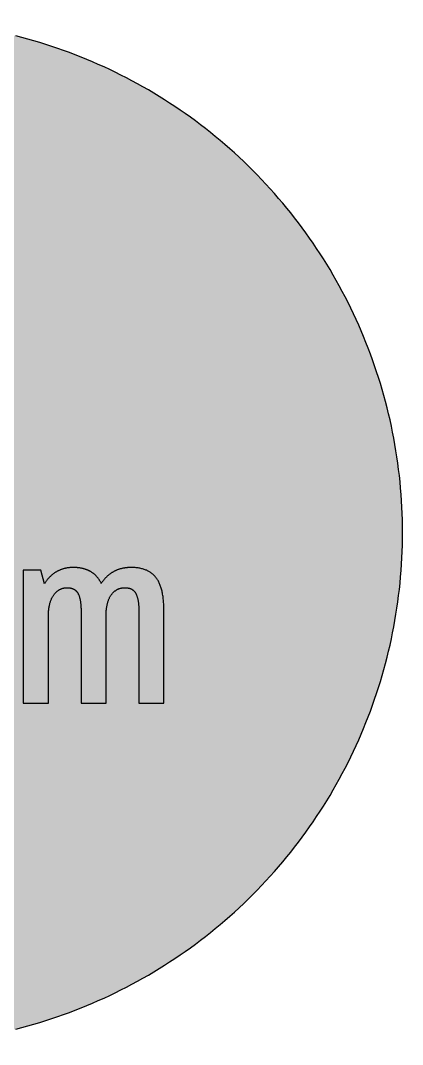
# Model space of a CAD drawing. Header units: millimetres. Extents: x 0 to 212, y 0 to 212.
# Drawn here: x 132.6 to 211.7, y 0.1 to 211.7 of the extents above; entities that cross this region are included whole.
import ezdxf

# ---------------------------------------------------------------- set-up
doc = ezdxf.new("R2010")
doc.units = ezdxf.units.MM

msp = doc.modelspace()

# ---------------------------------------------------------------- hatches: boundary and pattern name
for color, points in [(254, [(211.7189, 105.8869), (211.709, 107.2007), (211.6861, 108.5139), (211.6455, 109.8245), (211.5871, 111.1326), (211.5134, 112.4407), (211.4245, 113.7437), (211.3204, 115.0468), (211.201, 116.3447), (211.0638, 117.6426), (210.9114, 118.9355), (210.7413, 120.2258), (210.5584, 121.5136), (210.3577, 122.7988), (210.1418, 124.079), (209.9107, 125.3566), (209.6643, 126.6292), (209.4027, 127.8992), (209.1258, 129.1641), (208.8337, 130.4239), (208.5264, 131.6812), (208.2038, 132.936), (207.866, 134.1831), (207.5104, 135.4277), (207.1421, 136.6647), (206.7611, 137.8991), (206.3623, 139.1285), (205.9483, 140.3502), (205.5216, 141.5694), (205.0771, 142.781), (204.6199, 143.9901), (204.1474, 145.1915), (203.6623, 146.3853), (203.1619, 147.574), (202.6463, 148.7576), (202.1154, 149.9362), (201.5693, 151.1046), (201.0105, 152.2705), (200.439, 153.4262), (199.8523, 154.5768), (199.2503, 155.7198), (198.6356, 156.8577), (198.0057, 157.9855), (197.3605, 159.1081), (196.7052, 160.2232), (196.0321, 161.3281), (195.3489, 162.4279), (194.6504, 163.5176), (193.9366, 164.6022), (193.2102, 165.6766), (192.471, 166.7434), (191.7167, 167.8), (190.9521, 168.849), (190.1698, 169.8904), (189.3773, 170.9217), (188.5696, 171.9428), (187.7517, 172.9562), (186.9161, 173.9621), (186.0702, 174.9552), (185.2117, 175.9407), (184.338, 176.9161), (183.454, 177.8838), (182.5549, 178.8389), (181.643, 179.7837), (180.721, 180.7185), (179.7837, 181.643), (178.8389, 182.5549), (177.8838, 183.454), (176.9161, 184.338), (175.9407, 185.2117), (174.9552, 186.0702), (173.9621, 186.9161), (172.9562, 187.7492), (171.9428, 188.5696), (170.9217, 189.3773), (169.8904, 190.1698), (168.849, 190.9496), (167.8, 191.7167), (166.7408, 192.471), (165.6766, 193.2102), (164.6022, 193.9366), (163.5176, 194.6504), (162.4279, 195.3489), (161.3281, 196.0321), (160.2232, 196.7052), (159.1081, 197.3631), (157.9855, 198.0057), (156.8577, 198.6356), (155.7198, 199.2503), (154.5768, 199.8523), (153.4262, 200.439), (152.2705, 201.0131), (151.1046, 201.5719), (149.9362, 202.1154), (148.7576, 202.6463), (147.574, 203.1619), (146.3853, 203.6623), (145.1889, 204.15), (143.9875, 204.6199), (142.781, 205.0796), (141.5694, 205.5216), (140.3502, 205.9483), (139.1285, 206.3623), (137.8991, 206.7611), (136.6647, 207.1446), (135.4252, 207.5129), (134.1831, 207.866), (132.9334, 208.2038), (131.6812, 208.5264), (130.4239, 208.8337), (129.1641, 209.1284), (127.8966, 209.4052), (126.6292, 209.6668), (125.3541, 209.9132), (124.0765, 210.1444), (122.7963, 210.3603), (121.5136, 210.5584), (120.2258, 210.7438), (118.9355, 210.9114), (117.6401, 211.0638), (116.3447, 211.201), (115.0468, 211.3229), (113.7437, 211.4271), (112.4382, 211.516), (111.1326, 211.5896), (109.8245, 211.6455), (108.5113, 211.6861), (107.1982, 211.7115), (105.885, 211.7192), (104.5693, 211.7115), (103.2561, 211.6861), (101.9454, 211.6455), (100.6373, 211.5896), (99.3292, 211.516), (98.0262, 211.4271), (96.7232, 211.3229), (95.4253, 211.201), (94.1273, 211.0638), (92.8345, 210.9114), (91.5441, 210.7438), (90.2564, 210.5584), (88.9711, 210.3603), (87.691, 210.1444), (86.4133, 209.9132), (85.1408, 209.6668), (83.8708, 209.4052), (82.6059, 209.1284), (81.346, 208.8337), (80.0887, 208.5264), (78.834, 208.2038), (77.5868, 207.866), (76.3422, 207.5129), (75.1053, 207.1446), (73.8708, 206.7611), (72.6415, 206.3623), (71.4197, 205.9483), (70.2005, 205.5216), (68.9889, 205.0796), (67.7799, 204.6199), (66.5785, 204.15), (65.3847, 203.6623), (64.196, 203.1619), (63.0123, 202.6463), (61.8338, 202.1154), (60.6628, 201.5719), (59.4995, 201.0131), (58.3438, 200.439), (57.1932, 199.8523), (56.0502, 199.2503), (54.9123, 198.6356), (53.7845, 198.0057), (52.6618, 197.3631), (51.5468, 196.7052), (50.4419, 196.0321), (49.342, 195.3489), (48.2524, 194.6504), (47.1678, 193.9366), (46.0934, 193.2102), (45.0266, 192.471), (43.9699, 191.7167), (42.9209, 190.9496), (41.8795, 190.1698), (40.8483, 189.3773), (39.8272, 188.5696), (38.8137, 187.7492), (37.8079, 186.9161), (36.8148, 186.0702), (35.8292, 185.2117), (34.8539, 184.338), (33.8861, 183.454), (32.9311, 182.5549), (31.9862, 181.643), (31.049, 180.7185), (30.1269, 179.7837), (29.2151, 178.8389), (28.3159, 177.8838), (27.432, 176.9161), (26.5582, 175.9407), (25.6997, 174.9552), (24.8539, 173.9621), (24.0208, 172.9562), (23.2004, 171.9428), (22.3926, 170.9217), (21.6002, 169.8904), (20.8204, 168.849), (20.0533, 167.8), (19.2989, 166.7434), (18.5598, 165.6766), (17.8333, 164.6022), (17.1196, 163.5176), (16.4211, 162.4279), (15.7378, 161.3281), (15.0647, 160.2232), (14.4069, 159.1081), (13.7643, 157.9855), (13.1343, 156.8577), (12.5197, 155.7198), (11.9177, 154.5768), (11.3309, 153.4262), (10.7569, 152.2705), (10.1981, 151.1046), (9.6545, 149.9362), (9.1237, 148.7576), (8.6081, 147.574), (8.1077, 146.3853), (7.62, 145.1915), (7.1501, 143.9901), (6.6904, 142.781), (6.2484, 141.5694), (5.8217, 140.3502), (5.4077, 139.1285), (5.0089, 137.8991), (4.6253, 136.6647), (4.257, 135.4277), (3.904, 134.1831), (3.5662, 132.936), (3.2436, 131.6812), (2.9362, 130.4239), (2.6416, 129.1641), (2.3647, 127.8992), (2.1031, 126.6292), (1.8567, 125.3566), (1.6256, 124.079), (1.4097, 122.7988), (1.2116, 121.5136), (1.0262, 120.2258), (0.8585, 118.9355), (0.7061, 117.6426), (0.569, 116.3447), (0.447, 115.0468), (0.3429, 113.7437), (0.254, 112.4407), (0.1803, 111.1326), (0.1245, 109.8245), (0.0838, 108.5139), (0.0584, 107.2007), (0.0508, 105.885), (0.0584, 104.5718), (0.0838, 103.2586), (0.1245, 101.9454), (0.1803, 100.6373), (0.254, 99.3318), (0.3429, 98.0262), (0.447, 96.7232), (0.569, 95.4253), (0.7061, 94.1299), (0.8585, 92.8345), (1.0262, 91.5441), (1.2116, 90.2564), (1.4097, 88.9737), (1.6256, 87.6935), (1.8567, 86.4159), (2.1031, 85.1408), (2.3647, 83.8733), (2.6416, 82.6059), (2.9362, 81.346), (3.2436, 80.0887), (3.5662, 78.8365), (3.904, 77.5868), (4.257, 76.3448), (4.6253, 75.1053), (5.0089, 73.8708), (5.4077, 72.6415), (5.8217, 71.4197), (6.2484, 70.2005), (6.6904, 68.9889), (7.1501, 67.7824), (7.62, 66.581), (8.1077, 65.3847), (8.6081, 64.196), (9.1237, 63.0123), (9.6545, 61.8338), (10.1981, 60.6654), (10.7569, 59.4995), (11.3309, 58.3438), (11.9177, 57.1932), (12.5197, 56.0502), (13.1343, 54.9123), (13.7643, 53.7845), (14.4069, 52.6618), (15.0647, 51.5468), (15.7378, 50.4419), (16.4211, 49.342), (17.1196, 48.2524), (17.8333, 47.1678), (18.5598, 46.0934), (19.2989, 45.0291), (20.0533, 43.9699), (20.8204, 42.9209), (21.6002, 41.8795), (22.3926, 40.8483), (23.2004, 39.8272), (24.0208, 38.8137), (24.8539, 37.8079), (25.6997, 36.8148), (26.5582, 35.8292), (27.432, 34.8539), (28.3159, 33.8861), (29.2151, 32.9311), (30.1269, 31.9862), (31.049, 31.049), (31.9862, 30.1269), (32.9311, 29.2151), (33.8861, 28.3159), (34.8539, 27.432), (35.8292, 26.5582), (36.8148, 25.6997), (37.8079, 24.8539), (38.8137, 24.0182), (39.8272, 23.2004), (40.8483, 22.3926), (41.8795, 21.6002), (42.9209, 20.8178), (43.9699, 20.0533), (45.0266, 19.2989), (46.0934, 18.5598), (47.1678, 17.8333), (48.2524, 17.1196), (49.342, 16.4211), (50.4419, 15.7378), (51.5468, 15.0647), (52.6618, 14.4094), (53.7845, 13.7643), (54.9123, 13.1343), (56.0502, 12.5197), (57.1932, 11.9177), (58.3438, 11.3309), (59.4995, 10.7594), (60.6628, 10.2006), (61.8338, 9.6545), (63.0123, 9.1237), (64.196, 8.6081), (65.3847, 8.1077), (66.5785, 7.6225), (67.7799, 7.1501), (68.9889, 6.6929), (70.2005, 6.2484), (71.4197, 5.8217), (72.6415, 5.4077), (73.8708, 5.0089), (75.1053, 4.6279), (76.3422, 4.2596), (77.5868, 3.904), (78.834, 3.5662), (80.0887, 3.2436), (81.346, 2.9362), (82.6059, 2.6441), (83.8708, 2.3673), (85.1408, 2.1057), (86.4133, 1.8593), (87.691, 1.6281), (88.9711, 1.4122), (90.2564, 1.2116), (91.5441, 1.0287), (92.8345, 0.8585), (94.1273, 0.7061), (95.4253, 0.569), (96.7232, 0.4496), (98.0262, 0.3454), (99.3292, 0.2565), (100.6373, 0.1829), (101.9454, 0.1245), (103.2561, 0.0838), (104.5693, 0.061), (105.885, 0.0533), (107.1982, 0.061), (108.5113, 0.0838), (109.8245, 0.1245), (111.1326, 0.1829), (112.4382, 0.2565), (113.7437, 0.3454), (115.0468, 0.4496), (116.3447, 0.569), (117.6401, 0.7061), (118.9355, 0.8585), (120.2258, 1.0287), (121.5136, 1.2116), (122.7963, 1.4122), (124.0765, 1.6281), (125.3541, 1.8593), (126.6292, 2.1057), (127.8966, 2.3673), (129.1641, 2.6441), (130.4239, 2.9362), (131.6812, 3.2436), (132.9334, 3.5662), (134.1831, 3.904), (135.4252, 4.2596), (136.6647, 4.6279), (137.8991, 5.0089), (139.1285, 5.4077), (140.3502, 5.8217), (141.5694, 6.2484), (142.781, 6.6929), (143.9875, 7.1501), (145.1889, 7.6225), (146.3853, 8.1077), (147.574, 8.6081), (148.7576, 9.1237), (149.9362, 9.6545), (151.1046, 10.2006), (152.2705, 10.7594), (153.4262, 11.3309), (154.5768, 11.9177), (155.7198, 12.5197), (156.8577, 13.1343), (157.9855, 13.7643), (159.1081, 14.4094), (160.2232, 15.0647), (161.3281, 15.7378), (162.4279, 16.4211), (163.5176, 17.1196), (164.6022, 17.8333), (165.6766, 18.5598), (166.7408, 19.2989), (167.8, 20.0533), (168.849, 20.8178), (169.8904, 21.6002), (170.9217, 22.3926), (171.9428, 23.2004), (172.9562, 24.0182), (173.9621, 24.8539), (174.9552, 25.6997), (175.9407, 26.5582), (176.9161, 27.432), (177.8838, 28.3159), (178.8389, 29.2151), (179.7837, 30.1269), (180.721, 31.049), (181.643, 31.9862), (182.5549, 32.9311), (183.454, 33.8861), (184.338, 34.8539), (185.2117, 35.8292), (186.0702, 36.8148), (186.9161, 37.8079), (187.7517, 38.8137), (188.5696, 39.8272), (189.3773, 40.8483), (190.1698, 41.8795), (190.9521, 42.9209), (191.7167, 43.9699), (192.471, 45.0291), (193.2102, 46.0934), (193.9366, 47.1678), (194.6504, 48.2524), (195.3489, 49.342), (196.0321, 50.4419), (196.7052, 51.5468), (197.3605, 52.6618), (198.0057, 53.7845), (198.6356, 54.9123), (199.2503, 56.0502), (199.8523, 57.1932), (200.439, 58.3438), (201.0105, 59.4995), (201.5693, 60.6654), (202.1154, 61.8338), (202.6463, 63.0123), (203.1619, 64.196), (203.6623, 65.3847), (204.1474, 66.581), (204.6199, 67.7824), (205.0771, 68.9889), (205.5216, 70.2005), (205.9483, 71.4197), (206.3623, 72.6415), (206.7611, 73.8708), (207.1421, 75.1053), (207.5104, 76.3448), (207.866, 77.5868), (208.2038, 78.8365), (208.5264, 80.0887), (208.8337, 81.346), (209.1258, 82.6059), (209.4027, 83.8733), (209.6643, 85.1408), (209.9107, 86.4159), (210.1418, 87.6935), (210.3577, 88.9737), (210.5584, 90.2564), (210.7413, 91.5441), (210.9114, 92.8345), (211.0638, 94.1299), (211.201, 95.4253), (211.3204, 96.7232), (211.4245, 98.0262), (211.5134, 99.3318), (211.5871, 100.6373), (211.6455, 101.9454), (211.6861, 103.2586), (211.709, 104.5718), (211.7166, 105.885)]), (59, [(150.3715, 70.6092), (150.3715, 88.7578), (150.3731, 88.9686), (150.3756, 89.1743), (150.3858, 89.375), (150.3959, 89.5706), (150.4086, 89.7636), (150.4264, 89.949), (150.4467, 90.1319), (150.4696, 90.3097), (150.495, 90.4824), (150.5229, 90.6501), (150.5534, 90.8152), (150.5864, 90.9752), (150.622, 91.1301), (150.6601, 91.28), (150.7007, 91.4273), (150.7414, 91.5695), (150.7871, 91.7092), (150.8354, 91.8439), (150.8836, 91.9734), (150.9344, 92.1004), (150.9878, 92.2223), (151.0411, 92.3392), (151.0995, 92.4535), (151.1579, 92.5652), (151.2164, 92.6719), (151.2799, 92.776), (151.3434, 92.8751), (151.4069, 92.9716), (151.4729, 93.0631), (151.5415, 93.1545), (151.6101, 93.2383), (151.6812, 93.3221), (151.7523, 93.4009), (151.8234, 93.4771), (151.8971, 93.5482), (151.9707, 93.6168), (152.0469, 93.6828), (152.1231, 93.7463), (152.1993, 93.8073), (152.2781, 93.8632), (152.3568, 93.919), (152.4356, 93.9698), (152.5143, 94.0181), (152.593, 94.0638), (152.6743, 94.107), (152.7531, 94.1476), (152.8343, 94.1832), (152.9156, 94.2188), (152.9969, 94.2518), (153.0782, 94.2823), (153.1595, 94.3102), (153.2407, 94.3356), (153.3195, 94.3585), (153.4008, 94.3788), (153.482, 94.3966), (153.5608, 94.4143), (153.6395, 94.427), (153.7208, 94.4397), (153.797, 94.4499), (153.8757, 94.4575), (153.9545, 94.4651), (154.0307, 94.4702), (154.1069, 94.4728), (154.1805, 94.4728), (154.272, 94.4728), (154.3609, 94.4702), (154.4498, 94.4651), (154.5361, 94.4601), (154.6225, 94.4524), (154.7063, 94.4448), (154.7876, 94.4347), (154.8689, 94.422), (154.9502, 94.4067), (155.0289, 94.3915), (155.1051, 94.3737), (155.1813, 94.3534), (155.255, 94.3305), (155.3286, 94.3077), (155.3997, 94.2823), (155.4709, 94.2543), (155.5394, 94.2238), (155.6055, 94.1908), (155.6715, 94.1553), (155.735, 94.1172), (155.7985, 94.0791), (155.8595, 94.0359), (155.9204, 93.9927), (155.9789, 93.9444), (156.0347, 93.8962), (156.0906, 93.8428), (156.1465, 93.7895), (156.1998, 93.7311), (156.2506, 93.6701), (156.3014, 93.6066), (156.3497, 93.5431), (156.3954, 93.4745), (156.4411, 93.4009), (156.4869, 93.3272), (156.53, 93.251), (156.5707, 93.1697), (156.6113, 93.0859), (156.6494, 92.9996), (156.6875, 92.9081), (156.7231, 92.8167), (156.7561, 92.7202), (156.7891, 92.6186), (156.8196, 92.517), (156.8501, 92.4103), (156.878, 92.3011), (156.906, 92.1868), (156.9314, 92.0699), (156.9568, 91.9505), (156.9796, 91.8261), (156.9999, 91.6965), (157.0203, 91.567), (157.038, 91.4298), (157.0533, 91.2927), (157.0711, 91.1479), (157.0838, 91.0006), (157.0965, 90.8507), (157.1066, 90.6958), (157.1168, 90.5383), (157.1244, 90.3757), (157.132, 90.2081), (157.1371, 90.0354), (157.1396, 89.8601), (157.1422, 89.6823), (157.1422, 89.4969), (157.1445, 70.6092), (162.33, 70.6092), (162.33, 89.7636), (162.3263, 90.0506), (162.3238, 90.3326), (162.3162, 90.6094), (162.306, 90.8837), (162.2908, 91.1504), (162.2755, 91.4121), (162.2552, 91.6686), (162.2323, 91.9226), (162.2069, 92.169), (162.179, 92.4128), (162.146, 92.649), (162.1104, 92.8827), (162.0723, 93.1088), (162.0317, 93.3323), (161.986, 93.5507), (161.9402, 93.7641), (161.8894, 93.9724), (161.8336, 94.1756), (161.7751, 94.3737), (161.7167, 94.5667), (161.6507, 94.7572), (161.5846, 94.9401), (161.5135, 95.1205), (161.4399, 95.2957), (161.3611, 95.4659), (161.2798, 95.631), (161.196, 95.7936), (161.1071, 95.9485), (161.0157, 96.1009), (160.9217, 96.2482), (160.8226, 96.3905), (160.721, 96.5302), (160.6169, 96.6622), (160.5077, 96.7918), (160.3959, 96.9162), (160.2791, 97.0356), (160.1597, 97.1525), (160.0352, 97.2642), (159.9082, 97.3709), (159.7787, 97.4725), (159.6441, 97.569), (159.5069, 97.663), (159.3647, 97.7519), (159.2199, 97.8383), (159.07, 97.917), (158.9176, 97.9932), (158.7627, 98.0669), (158.6001, 98.1329), (158.4376, 98.1964), (158.2699, 98.2574), (158.0972, 98.3107), (157.922, 98.3615), (157.7416, 98.4098), (157.5587, 98.4504), (157.3708, 98.491), (157.1803, 98.5241), (156.9847, 98.5545), (156.784, 98.5799), (156.5808, 98.6028), (156.3726, 98.6206), (156.1617, 98.6333), (155.9458, 98.6434), (155.7274, 98.6511), (155.5039, 98.6511), (155.387, 98.6511), (155.2702, 98.6485), (155.1559, 98.646), (155.0416, 98.6409), (154.9273, 98.6333), (154.813, 98.6257), (154.6987, 98.6155), (154.5869, 98.6053), (154.4752, 98.5926), (154.3634, 98.5774), (154.2517, 98.5622), (154.1399, 98.5444), (154.0307, 98.5266), (153.9215, 98.5063), (153.8122, 98.4834), (153.703, 98.4606), (153.5963, 98.4352), (153.4897, 98.4072), (153.383, 98.3793), (153.2763, 98.3488), (153.1696, 98.3183), (153.0655, 98.2853), (152.9613, 98.2497), (152.8597, 98.2142), (152.7556, 98.1761), (152.654, 98.138), (152.5524, 98.0948), (152.4533, 98.0542), (152.3517, 98.0084), (152.2527, 97.9627), (152.1562, 97.9145), (152.0571, 97.8662), (151.9606, 97.8154), (151.8641, 97.7621), (151.7675, 97.7062), (151.6736, 97.6503), (151.5796, 97.5944), (151.4856, 97.5335), (151.3942, 97.4725), (151.3027, 97.409), (151.2113, 97.3455), (151.1224, 97.2795), (151.0335, 97.2109), (150.9446, 97.1398), (150.8557, 97.0686), (150.7693, 96.995), (150.6855, 96.9213), (150.5991, 96.8451), (150.5153, 96.7664), (150.4315, 96.6851), (150.3502, 96.6038), (150.2689, 96.52), (150.1877, 96.4336), (150.1089, 96.3473), (150.0302, 96.2558), (149.9514, 96.1669), (149.8752, 96.073), (149.799, 95.979), (149.7254, 95.8825), (149.6492, 95.7834), (149.5781, 95.6818), (149.5044, 95.5802), (149.4333, 95.4761), (149.3647, 95.3719), (149.3114, 95.4735), (149.258, 95.5751), (149.2021, 95.6767), (149.1463, 95.7732), (149.0904, 95.8698), (149.032, 95.9663), (148.971, 96.0577), (148.91, 96.1492), (148.8491, 96.2406), (148.7856, 96.327), (148.7221, 96.4159), (148.656, 96.4997), (148.5875, 96.5835), (148.5214, 96.6648), (148.4528, 96.7435), (148.3817, 96.8223), (148.3106, 96.8985), (148.2369, 96.9721), (148.1633, 97.0458), (148.0896, 97.1169), (148.0134, 97.188), (147.9347, 97.2541), (147.8559, 97.3226), (147.7772, 97.3861), (147.6959, 97.4496), (147.6146, 97.5106), (147.5308, 97.5716), (147.447, 97.63), (147.3606, 97.6859), (147.2743, 97.7392), (147.1854, 97.7925), (147.0965, 97.8459), (147.005, 97.8941), (146.9136, 97.9449), (146.8222, 97.9907), (146.7282, 98.0364), (146.6317, 98.0796), (146.5351, 98.1202), (146.4386, 98.1608), (146.3396, 98.2015), (146.238, 98.237), (146.1364, 98.2726), (146.0348, 98.3056), (145.9306, 98.3386), (145.8265, 98.3691), (145.7198, 98.3996), (145.6131, 98.4275), (145.5039, 98.4529), (145.3921, 98.4758), (145.2829, 98.4987), (145.1686, 98.5215), (145.0569, 98.5393), (144.9426, 98.5571), (144.8257, 98.5749), (144.7089, 98.5901), (144.5895, 98.6028), (144.4701, 98.613), (144.3482, 98.6231), (144.2263, 98.6333), (144.1044, 98.6409), (143.9799, 98.646), (143.8529, 98.6485), (143.7259, 98.6511), (143.5964, 98.6511), (143.4871, 98.6511), (143.3805, 98.6485), (143.2712, 98.646), (143.162, 98.6409), (143.0528, 98.6358), (142.9461, 98.6257), (142.8369, 98.618), (142.7302, 98.6079), (142.6235, 98.5952), (142.5169, 98.5799), (142.4102, 98.5647), (142.3035, 98.5495), (142.1968, 98.5291), (142.0901, 98.5088), (141.986, 98.4885), (141.8819, 98.4656), (141.7777, 98.4402), (141.6736, 98.4148), (141.5694, 98.3869), (141.4653, 98.3564), (141.3637, 98.3259), (141.2621, 98.2929), (141.1605, 98.2599), (141.0589, 98.2218), (140.9573, 98.1837), (140.8582, 98.1456), (140.7592, 98.105), (140.6601, 98.0618), (140.5611, 98.0161), (140.462, 97.9703), (140.3655, 97.9221), (140.269, 97.8713), (140.175, 97.8205), (140.0785, 97.7671), (139.9845, 97.7113), (139.8905, 97.6554), (139.7965, 97.5944), (139.7051, 97.5335), (139.6136, 97.4725), (139.5222, 97.4065), (139.4333, 97.3404), (139.3444, 97.2718), (139.2555, 97.2033), (139.1691, 97.1296), (139.0828, 97.0559), (138.9964, 96.9797), (138.9101, 96.901), (138.8262, 96.8223), (138.745, 96.741), (138.6611, 96.6572), (138.5799, 96.5708), (138.5011, 96.4819), (138.4198, 96.393), (138.3436, 96.3016), (138.2649, 96.2076), (138.1887, 96.1111), (138.115, 96.012), (138.0388, 95.9129), (137.9677, 95.8088), (137.8941, 95.7047), (137.8229, 95.598), (137.7544, 95.4913), (137.6858, 95.3795), (137.6172, 95.2652), (136.8256, 98.1244), (133.2258, 98.1244), (133.2258, 70.6092), (138.4131, 70.6092), (138.4131, 88.4407), (138.4122, 88.6612), (138.4173, 88.8797), (138.4275, 89.093), (138.4376, 89.3013), (138.4529, 89.502), (138.4681, 89.7001), (138.4884, 89.8931), (138.5113, 90.0811), (138.5392, 90.264), (138.5672, 90.4418), (138.5976, 90.6145), (138.6307, 90.7847), (138.6688, 90.9472), (138.7069, 91.1073), (138.7475, 91.2622), (138.7907, 91.4146), (138.8364, 91.5594), (138.8847, 91.7016), (138.9355, 91.8388), (138.9863, 91.9734), (139.0396, 92.1004), (139.0955, 92.2274), (139.1539, 92.3468), (139.2123, 92.4636), (139.2733, 92.5779), (139.3368, 92.6871), (139.4003, 92.7913), (139.4663, 92.8929), (139.5324, 92.9894), (139.6009, 93.0834), (139.6695, 93.1748), (139.7406, 93.2612), (139.8118, 93.345), (139.8854, 93.4237), (139.9591, 93.4999), (140.0353, 93.5736), (140.1089, 93.6447), (140.1877, 93.7108), (140.2639, 93.7743), (140.3426, 93.8327), (140.4188, 93.8911), (140.4976, 93.9444), (140.5788, 93.9952), (140.6576, 94.0435), (140.7363, 94.0892), (140.8176, 94.1299), (140.8989, 94.1705), (140.9776, 94.2061), (141.0589, 94.2416), (141.1402, 94.2721), (141.2189, 94.3026), (141.3002, 94.328), (141.3789, 94.3534), (141.4577, 94.3737), (141.539, 94.394), (141.6177, 94.4118), (141.6939, 94.427), (141.7726, 94.4397), (141.8488, 94.4499), (141.925, 94.4575), (142.0012, 94.4651), (142.0749, 94.4702), (142.1486, 94.4728), (142.2197, 94.4728), (142.3111, 94.4728), (142.4, 94.4702), (142.4889, 94.4651), (142.5753, 94.4601), (142.6616, 94.4524), (142.7455, 94.4448), (142.8293, 94.4347), (142.9106, 94.422), (142.9893, 94.4067), (143.068, 94.3915), (143.1442, 94.3737), (143.2204, 94.3534), (143.2966, 94.3305), (143.3678, 94.3077), (143.4389, 94.2823), (143.51, 94.2543), (143.5786, 94.2238), (143.6446, 94.1908), (143.7107, 94.1553), (143.7767, 94.1172), (143.8377, 94.0791), (143.9012, 94.0359), (143.9596, 93.9927), (144.018, 93.9444), (144.0764, 93.8962), (144.1323, 93.8428), (144.1856, 93.7895), (144.239, 93.7311), (144.2898, 93.6701), (144.3406, 93.6066), (144.3888, 93.5431), (144.4371, 93.4745), (144.4828, 93.4009), (144.526, 93.3272), (144.5692, 93.251), (144.6124, 93.1697), (144.6505, 93.0859), (144.6911, 92.9996), (144.7267, 92.9081), (144.7622, 92.8167), (144.7978, 92.7202), (144.8308, 92.6186), (144.8613, 92.517), (144.8918, 92.4103), (144.9197, 92.3011), (144.9476, 92.1868), (144.973, 92.0699), (144.9959, 91.9505), (145.0188, 91.8261), (145.0416, 91.6965), (145.0619, 91.567), (145.0797, 91.4298), (145.095, 91.2927), (145.1102, 91.1479), (145.1254, 91.0006), (145.1381, 90.8507), (145.1483, 90.6958), (145.1585, 90.5383), (145.1661, 90.3757), (145.1737, 90.2081), (145.1788, 90.0354), (145.1813, 89.8601), (145.1839, 89.6823), (145.1839, 89.4969), (145.186, 70.6092)])]:
    msp.add_hatch(color=color).paths.add_polyline_path(points)

# ---------------------------------------------------------------- linework, layer by layer
at = {"color": 254}
for points in [[(211.7189, 105.8869), (211.709, 107.2007), (211.6861, 108.5139), (211.6455, 109.8245), (211.5871, 111.1326), (211.5134, 112.4407), (211.4245, 113.7437), (211.3204, 115.0468), (211.201, 116.3447), (211.0638, 117.6426), (210.9114, 118.9355), (210.7413, 120.2258), (210.5584, 121.5136), (210.3577, 122.7988), (210.1418, 124.079), (209.9107, 125.3566), (209.6643, 126.6292), (209.4027, 127.8992), (209.1258, 129.1641), (208.8337, 130.4239), (208.5264, 131.6812), (208.2038, 132.936), (207.866, 134.1831), (207.5104, 135.4277), (207.1421, 136.6647), (206.7611, 137.8991), (206.3623, 139.1285), (205.9483, 140.3502), (205.5216, 141.5694), (205.0771, 142.781), (204.6199, 143.9901), (204.1474, 145.1915), (203.6623, 146.3853), (203.1619, 147.574), (202.6463, 148.7576), (202.1154, 149.9362), (201.5693, 151.1046), (201.0105, 152.2705), (200.439, 153.4262), (199.8523, 154.5768), (199.2503, 155.7198), (198.6356, 156.8577), (198.0057, 157.9855), (197.3605, 159.1081), (196.7052, 160.2232), (196.0321, 161.3281), (195.3489, 162.4279), (194.6504, 163.5176), (193.9366, 164.6022), (193.2102, 165.6766), (192.471, 166.7434), (191.7167, 167.8), (190.9521, 168.849), (190.1698, 169.8904), (189.3773, 170.9217), (188.5696, 171.9428), (187.7517, 172.9562), (186.9161, 173.9621), (186.0702, 174.9552), (185.2117, 175.9407), (184.338, 176.9161), (183.454, 177.8838), (182.5549, 178.8389), (181.643, 179.7837), (180.721, 180.7185), (179.7837, 181.643), (178.8389, 182.5549), (177.8838, 183.454), (176.9161, 184.338), (175.9407, 185.2117), (174.9552, 186.0702), (173.9621, 186.9161), (172.9562, 187.7492), (171.9428, 188.5696), (170.9217, 189.3773), (169.8904, 190.1698), (168.849, 190.9496), (167.8, 191.7167), (166.7408, 192.471), (165.6766, 193.2102), (164.6022, 193.9366), (163.5176, 194.6504), (162.4279, 195.3489), (161.3281, 196.0321), (160.2232, 196.7052), (159.1081, 197.3631), (157.9855, 198.0057), (156.8577, 198.6356), (155.7198, 199.2503), (154.5768, 199.8523), (153.4262, 200.439), (152.2705, 201.0131), (151.1046, 201.5719), (149.9362, 202.1154), (148.7576, 202.6463), (147.574, 203.1619), (146.3853, 203.6623), (145.1889, 204.15), (143.9875, 204.6199), (142.781, 205.0796), (141.5694, 205.5216), (140.3502, 205.9483), (139.1285, 206.3623), (137.8991, 206.7611), (136.6647, 207.1446), (135.4252, 207.5129), (134.1831, 207.866), (132.9334, 208.2038), (131.6812, 208.5264)], [(131.6812, 3.2436), (132.9334, 3.5662), (134.1831, 3.904), (135.4252, 4.2596), (136.6647, 4.6279), (137.8991, 5.0089), (139.1285, 5.4077), (140.3502, 5.8217), (141.5694, 6.2484), (142.781, 6.6929), (143.9875, 7.1501), (145.1889, 7.6225), (146.3853, 8.1077), (147.574, 8.6081), (148.7576, 9.1237), (149.9362, 9.6545), (151.1046, 10.2006), (152.2705, 10.7594), (153.4262, 11.3309), (154.5768, 11.9177), (155.7198, 12.5197), (156.8577, 13.1343), (157.9855, 13.7643), (159.1081, 14.4094), (160.2232, 15.0647), (161.3281, 15.7378), (162.4279, 16.4211), (163.5176, 17.1196), (164.6022, 17.8333), (165.6766, 18.5598), (166.7408, 19.2989), (167.8, 20.0533), (168.849, 20.8178), (169.8904, 21.6002), (170.9217, 22.3926), (171.9428, 23.2004), (172.9562, 24.0182), (173.9621, 24.8539), (174.9552, 25.6997), (175.9407, 26.5582), (176.9161, 27.432), (177.8838, 28.3159), (178.8389, 29.2151), (179.7837, 30.1269), (180.721, 31.049), (181.643, 31.9862), (182.5549, 32.9311), (183.454, 33.8861), (184.338, 34.8539), (185.2117, 35.8292), (186.0702, 36.8148), (186.9161, 37.8079), (187.7517, 38.8137), (188.5696, 39.8272), (189.3773, 40.8483), (190.1698, 41.8795), (190.9521, 42.9209), (191.7167, 43.9699), (192.471, 45.0291), (193.2102, 46.0934), (193.9366, 47.1678), (194.6504, 48.2524), (195.3489, 49.342), (196.0321, 50.4419), (196.7052, 51.5468), (197.3605, 52.6618), (198.0057, 53.7845), (198.6356, 54.9123), (199.2503, 56.0502), (199.8523, 57.1932), (200.439, 58.3438), (201.0105, 59.4995), (201.5693, 60.6654), (202.1154, 61.8338), (202.6463, 63.0123), (203.1619, 64.196), (203.6623, 65.3847), (204.1474, 66.581), (204.6199, 67.7824), (205.0771, 68.9889), (205.5216, 70.2005), (205.9483, 71.4197), (206.3623, 72.6415), (206.7611, 73.8708), (207.1421, 75.1053), (207.5104, 76.3448), (207.866, 77.5868), (208.2038, 78.8365), (208.5264, 80.0887), (208.8337, 81.346), (209.1258, 82.6059), (209.4027, 83.8733), (209.6643, 85.1408), (209.9107, 86.4159), (210.1418, 87.6935), (210.3577, 88.9737), (210.5584, 90.2564), (210.7413, 91.5441), (210.9114, 92.8345), (211.0638, 94.1299), (211.201, 95.4253), (211.3204, 96.7232), (211.4245, 98.0262), (211.5134, 99.3318), (211.5871, 100.6373), (211.6455, 101.9454), (211.6861, 103.2586), (211.709, 104.5718), (211.7166, 105.885), (211.7189, 105.8869)]]:
    msp.add_lwpolyline(points, dxfattribs=at)
at = {"color": 59}
msp.add_lwpolyline([(150.3715, 70.6092), (150.3715, 88.7578), (150.3731, 88.9686), (150.3756, 89.1743), (150.3858, 89.375), (150.3959, 89.5706), (150.4086, 89.7636), (150.4264, 89.949), (150.4467, 90.1319), (150.4696, 90.3097), (150.495, 90.4824), (150.5229, 90.6501), (150.5534, 90.8152), (150.5864, 90.9752), (150.622, 91.1301), (150.6601, 91.28), (150.7007, 91.4273), (150.7414, 91.5695), (150.7871, 91.7092), (150.8354, 91.8439), (150.8836, 91.9734), (150.9344, 92.1004), (150.9878, 92.2223), (151.0411, 92.3392), (151.0995, 92.4535), (151.1579, 92.5652), (151.2164, 92.6719), (151.2799, 92.776), (151.3434, 92.8751), (151.4069, 92.9716), (151.4729, 93.0631), (151.5415, 93.1545), (151.6101, 93.2383), (151.6812, 93.3221), (151.7523, 93.4009), (151.8234, 93.4771), (151.8971, 93.5482), (151.9707, 93.6168), (152.0469, 93.6828), (152.1231, 93.7463), (152.1993, 93.8073), (152.2781, 93.8632), (152.3568, 93.919), (152.4356, 93.9698), (152.5143, 94.0181), (152.593, 94.0638), (152.6743, 94.107), (152.7531, 94.1476), (152.8343, 94.1832), (152.9156, 94.2188), (152.9969, 94.2518), (153.0782, 94.2823), (153.1595, 94.3102), (153.2407, 94.3356), (153.3195, 94.3585), (153.4008, 94.3788), (153.482, 94.3966), (153.5608, 94.4143), (153.6395, 94.427), (153.7208, 94.4397), (153.797, 94.4499), (153.8757, 94.4575), (153.9545, 94.4651), (154.0307, 94.4702), (154.1069, 94.4728), (154.1805, 94.4728), (154.272, 94.4728), (154.3609, 94.4702), (154.4498, 94.4651), (154.5361, 94.4601), (154.6225, 94.4524), (154.7063, 94.4448), (154.7876, 94.4347), (154.8689, 94.422), (154.9502, 94.4067), (155.0289, 94.3915), (155.1051, 94.3737), (155.1813, 94.3534), (155.255, 94.3305), (155.3286, 94.3077), (155.3997, 94.2823), (155.4709, 94.2543), (155.5394, 94.2238), (155.6055, 94.1908), (155.6715, 94.1553), (155.735, 94.1172), (155.7985, 94.0791), (155.8595, 94.0359), (155.9204, 93.9927), (155.9789, 93.9444), (156.0347, 93.8962), (156.0906, 93.8428), (156.1465, 93.7895), (156.1998, 93.7311), (156.2506, 93.6701), (156.3014, 93.6066), (156.3497, 93.5431), (156.3954, 93.4745), (156.4411, 93.4009), (156.4869, 93.3272), (156.53, 93.251), (156.5707, 93.1697), (156.6113, 93.0859), (156.6494, 92.9996), (156.6875, 92.9081), (156.7231, 92.8167), (156.7561, 92.7202), (156.7891, 92.6186), (156.8196, 92.517), (156.8501, 92.4103), (156.878, 92.3011), (156.906, 92.1868), (156.9314, 92.0699), (156.9568, 91.9505), (156.9796, 91.8261), (156.9999, 91.6965), (157.0203, 91.567), (157.038, 91.4298), (157.0533, 91.2927), (157.0711, 91.1479), (157.0838, 91.0006), (157.0965, 90.8507), (157.1066, 90.6958), (157.1168, 90.5383), (157.1244, 90.3757), (157.132, 90.2081), (157.1371, 90.0354), (157.1396, 89.8601), (157.1422, 89.6823), (157.1422, 89.4969), (157.1445, 70.6092), (162.33, 70.6092), (162.33, 89.7636), (162.3263, 90.0506), (162.3238, 90.3326), (162.3162, 90.6094), (162.306, 90.8837), (162.2908, 91.1504), (162.2755, 91.4121), (162.2552, 91.6686), (162.2323, 91.9226), (162.2069, 92.169), (162.179, 92.4128), (162.146, 92.649), (162.1104, 92.8827), (162.0723, 93.1088), (162.0317, 93.3323), (161.986, 93.5507), (161.9402, 93.7641), (161.8894, 93.9724), (161.8336, 94.1756), (161.7751, 94.3737), (161.7167, 94.5667), (161.6507, 94.7572), (161.5846, 94.9401), (161.5135, 95.1205), (161.4399, 95.2957), (161.3611, 95.4659), (161.2798, 95.631), (161.196, 95.7936), (161.1071, 95.9485), (161.0157, 96.1009), (160.9217, 96.2482), (160.8226, 96.3905), (160.721, 96.5302), (160.6169, 96.6622), (160.5077, 96.7918), (160.3959, 96.9162), (160.2791, 97.0356), (160.1597, 97.1525), (160.0352, 97.2642), (159.9082, 97.3709), (159.7787, 97.4725), (159.6441, 97.569), (159.5069, 97.663), (159.3647, 97.7519), (159.2199, 97.8383), (159.07, 97.917), (158.9176, 97.9932), (158.7627, 98.0669), (158.6001, 98.1329), (158.4376, 98.1964), (158.2699, 98.2574), (158.0972, 98.3107), (157.922, 98.3615), (157.7416, 98.4098), (157.5587, 98.4504), (157.3708, 98.491), (157.1803, 98.5241), (156.9847, 98.5545), (156.784, 98.5799), (156.5808, 98.6028), (156.3726, 98.6206), (156.1617, 98.6333), (155.9458, 98.6434), (155.7274, 98.6511), (155.5039, 98.6511), (155.387, 98.6511), (155.2702, 98.6485), (155.1559, 98.646), (155.0416, 98.6409), (154.9273, 98.6333), (154.813, 98.6257), (154.6987, 98.6155), (154.5869, 98.6053), (154.4752, 98.5926), (154.3634, 98.5774), (154.2517, 98.5622), (154.1399, 98.5444), (154.0307, 98.5266), (153.9215, 98.5063), (153.8122, 98.4834), (153.703, 98.4606), (153.5963, 98.4352), (153.4897, 98.4072), (153.383, 98.3793), (153.2763, 98.3488), (153.1696, 98.3183), (153.0655, 98.2853), (152.9613, 98.2497), (152.8597, 98.2142), (152.7556, 98.1761), (152.654, 98.138), (152.5524, 98.0948), (152.4533, 98.0542), (152.3517, 98.0084), (152.2527, 97.9627), (152.1562, 97.9145), (152.0571, 97.8662), (151.9606, 97.8154), (151.8641, 97.7621), (151.7675, 97.7062), (151.6736, 97.6503), (151.5796, 97.5944), (151.4856, 97.5335), (151.3942, 97.4725), (151.3027, 97.409), (151.2113, 97.3455), (151.1224, 97.2795), (151.0335, 97.2109), (150.9446, 97.1398), (150.8557, 97.0686), (150.7693, 96.995), (150.6855, 96.9213), (150.5991, 96.8451), (150.5153, 96.7664), (150.4315, 96.6851), (150.3502, 96.6038), (150.2689, 96.52), (150.1877, 96.4336), (150.1089, 96.3473), (150.0302, 96.2558), (149.9514, 96.1669), (149.8752, 96.073), (149.799, 95.979), (149.7254, 95.8825), (149.6492, 95.7834), (149.5781, 95.6818), (149.5044, 95.5802), (149.4333, 95.4761), (149.3647, 95.3719), (149.3114, 95.4735), (149.258, 95.5751), (149.2021, 95.6767), (149.1463, 95.7732), (149.0904, 95.8698), (149.032, 95.9663), (148.971, 96.0577), (148.91, 96.1492), (148.8491, 96.2406), (148.7856, 96.327), (148.7221, 96.4159), (148.656, 96.4997), (148.5875, 96.5835), (148.5214, 96.6648), (148.4528, 96.7435), (148.3817, 96.8223), (148.3106, 96.8985), (148.2369, 96.9721), (148.1633, 97.0458), (148.0896, 97.1169), (148.0134, 97.188), (147.9347, 97.2541), (147.8559, 97.3226), (147.7772, 97.3861), (147.6959, 97.4496), (147.6146, 97.5106), (147.5308, 97.5716), (147.447, 97.63), (147.3606, 97.6859), (147.2743, 97.7392), (147.1854, 97.7925), (147.0965, 97.8459), (147.005, 97.8941), (146.9136, 97.9449), (146.8222, 97.9907), (146.7282, 98.0364), (146.6317, 98.0796), (146.5351, 98.1202), (146.4386, 98.1608), (146.3396, 98.2015), (146.238, 98.237), (146.1364, 98.2726), (146.0348, 98.3056), (145.9306, 98.3386), (145.8265, 98.3691), (145.7198, 98.3996), (145.6131, 98.4275), (145.5039, 98.4529), (145.3921, 98.4758), (145.2829, 98.4987), (145.1686, 98.5215), (145.0569, 98.5393), (144.9426, 98.5571), (144.8257, 98.5749), (144.7089, 98.5901), (144.5895, 98.6028), (144.4701, 98.613), (144.3482, 98.6231), (144.2263, 98.6333), (144.1044, 98.6409), (143.9799, 98.646), (143.8529, 98.6485), (143.7259, 98.6511), (143.5964, 98.6511), (143.4871, 98.6511), (143.3805, 98.6485), (143.2712, 98.646), (143.162, 98.6409), (143.0528, 98.6358), (142.9461, 98.6257), (142.8369, 98.618), (142.7302, 98.6079), (142.6235, 98.5952), (142.5169, 98.5799), (142.4102, 98.5647), (142.3035, 98.5495), (142.1968, 98.5291), (142.0901, 98.5088), (141.986, 98.4885), (141.8819, 98.4656), (141.7777, 98.4402), (141.6736, 98.4148), (141.5694, 98.3869), (141.4653, 98.3564), (141.3637, 98.3259), (141.2621, 98.2929), (141.1605, 98.2599), (141.0589, 98.2218), (140.9573, 98.1837), (140.8582, 98.1456), (140.7592, 98.105), (140.6601, 98.0618), (140.5611, 98.0161), (140.462, 97.9703), (140.3655, 97.9221), (140.269, 97.8713), (140.175, 97.8205), (140.0785, 97.7671), (139.9845, 97.7113), (139.8905, 97.6554), (139.7965, 97.5944), (139.7051, 97.5335), (139.6136, 97.4725), (139.5222, 97.4065), (139.4333, 97.3404), (139.3444, 97.2718), (139.2555, 97.2033), (139.1691, 97.1296), (139.0828, 97.0559), (138.9964, 96.9797), (138.9101, 96.901), (138.8262, 96.8223), (138.745, 96.741), (138.6611, 96.6572), (138.5799, 96.5708), (138.5011, 96.4819), (138.4198, 96.393), (138.3436, 96.3016), (138.2649, 96.2076), (138.1887, 96.1111), (138.115, 96.012), (138.0388, 95.9129), (137.9677, 95.8088), (137.8941, 95.7047), (137.8229, 95.598), (137.7544, 95.4913), (137.6858, 95.3795), (137.6172, 95.2652), (136.8256, 98.1244), (133.2258, 98.1244), (133.2258, 70.6092), (138.4131, 70.6092), (138.4131, 88.4407), (138.4122, 88.6612), (138.4173, 88.8797), (138.4275, 89.093), (138.4376, 89.3013), (138.4529, 89.502), (138.4681, 89.7001), (138.4884, 89.8931), (138.5113, 90.0811), (138.5392, 90.264), (138.5672, 90.4418), (138.5976, 90.6145), (138.6307, 90.7847), (138.6688, 90.9472), (138.7069, 91.1073), (138.7475, 91.2622), (138.7907, 91.4146), (138.8364, 91.5594), (138.8847, 91.7016), (138.9355, 91.8388), (138.9863, 91.9734), (139.0396, 92.1004), (139.0955, 92.2274), (139.1539, 92.3468), (139.2123, 92.4636), (139.2733, 92.5779), (139.3368, 92.6871), (139.4003, 92.7913), (139.4663, 92.8929), (139.5324, 92.9894), (139.6009, 93.0834), (139.6695, 93.1748), (139.7406, 93.2612), (139.8118, 93.345), (139.8854, 93.4237), (139.9591, 93.4999), (140.0353, 93.5736), (140.1089, 93.6447), (140.1877, 93.7108), (140.2639, 93.7743), (140.3426, 93.8327), (140.4188, 93.8911), (140.4976, 93.9444), (140.5788, 93.9952), (140.6576, 94.0435), (140.7363, 94.0892), (140.8176, 94.1299), (140.8989, 94.1705), (140.9776, 94.2061), (141.0589, 94.2416), (141.1402, 94.2721), (141.2189, 94.3026), (141.3002, 94.328), (141.3789, 94.3534), (141.4577, 94.3737), (141.539, 94.394), (141.6177, 94.4118), (141.6939, 94.427), (141.7726, 94.4397), (141.8488, 94.4499), (141.925, 94.4575), (142.0012, 94.4651), (142.0749, 94.4702), (142.1486, 94.4728), (142.2197, 94.4728), (142.3111, 94.4728), (142.4, 94.4702), (142.4889, 94.4651), (142.5753, 94.4601), (142.6616, 94.4524), (142.7455, 94.4448), (142.8293, 94.4347), (142.9106, 94.422), (142.9893, 94.4067), (143.068, 94.3915), (143.1442, 94.3737), (143.2204, 94.3534), (143.2966, 94.3305), (143.3678, 94.3077), (143.4389, 94.2823), (143.51, 94.2543), (143.5786, 94.2238), (143.6446, 94.1908), (143.7107, 94.1553), (143.7767, 94.1172), (143.8377, 94.0791), (143.9012, 94.0359), (143.9596, 93.9927), (144.018, 93.9444), (144.0764, 93.8962), (144.1323, 93.8428), (144.1856, 93.7895), (144.239, 93.7311), (144.2898, 93.6701), (144.3406, 93.6066), (144.3888, 93.5431), (144.4371, 93.4745), (144.4828, 93.4009), (144.526, 93.3272), (144.5692, 93.251), (144.6124, 93.1697), (144.6505, 93.0859), (144.6911, 92.9996), (144.7267, 92.9081), (144.7622, 92.8167), (144.7978, 92.7202), (144.8308, 92.6186), (144.8613, 92.517), (144.8918, 92.4103), (144.9197, 92.3011), (144.9476, 92.1868), (144.973, 92.0699), (144.9959, 91.9505), (145.0188, 91.8261), (145.0416, 91.6965), (145.0619, 91.567), (145.0797, 91.4298), (145.095, 91.2927), (145.1102, 91.1479), (145.1254, 91.0006), (145.1381, 90.8507), (145.1483, 90.6958), (145.1585, 90.5383), (145.1661, 90.3757), (145.1737, 90.2081), (145.1788, 90.0354), (145.1813, 89.8601), (145.1839, 89.6823), (145.1839, 89.4969), (145.186, 70.6092), (150.3715, 70.6092)], dxfattribs=at)

doc.saveas('drawing.dxf')
